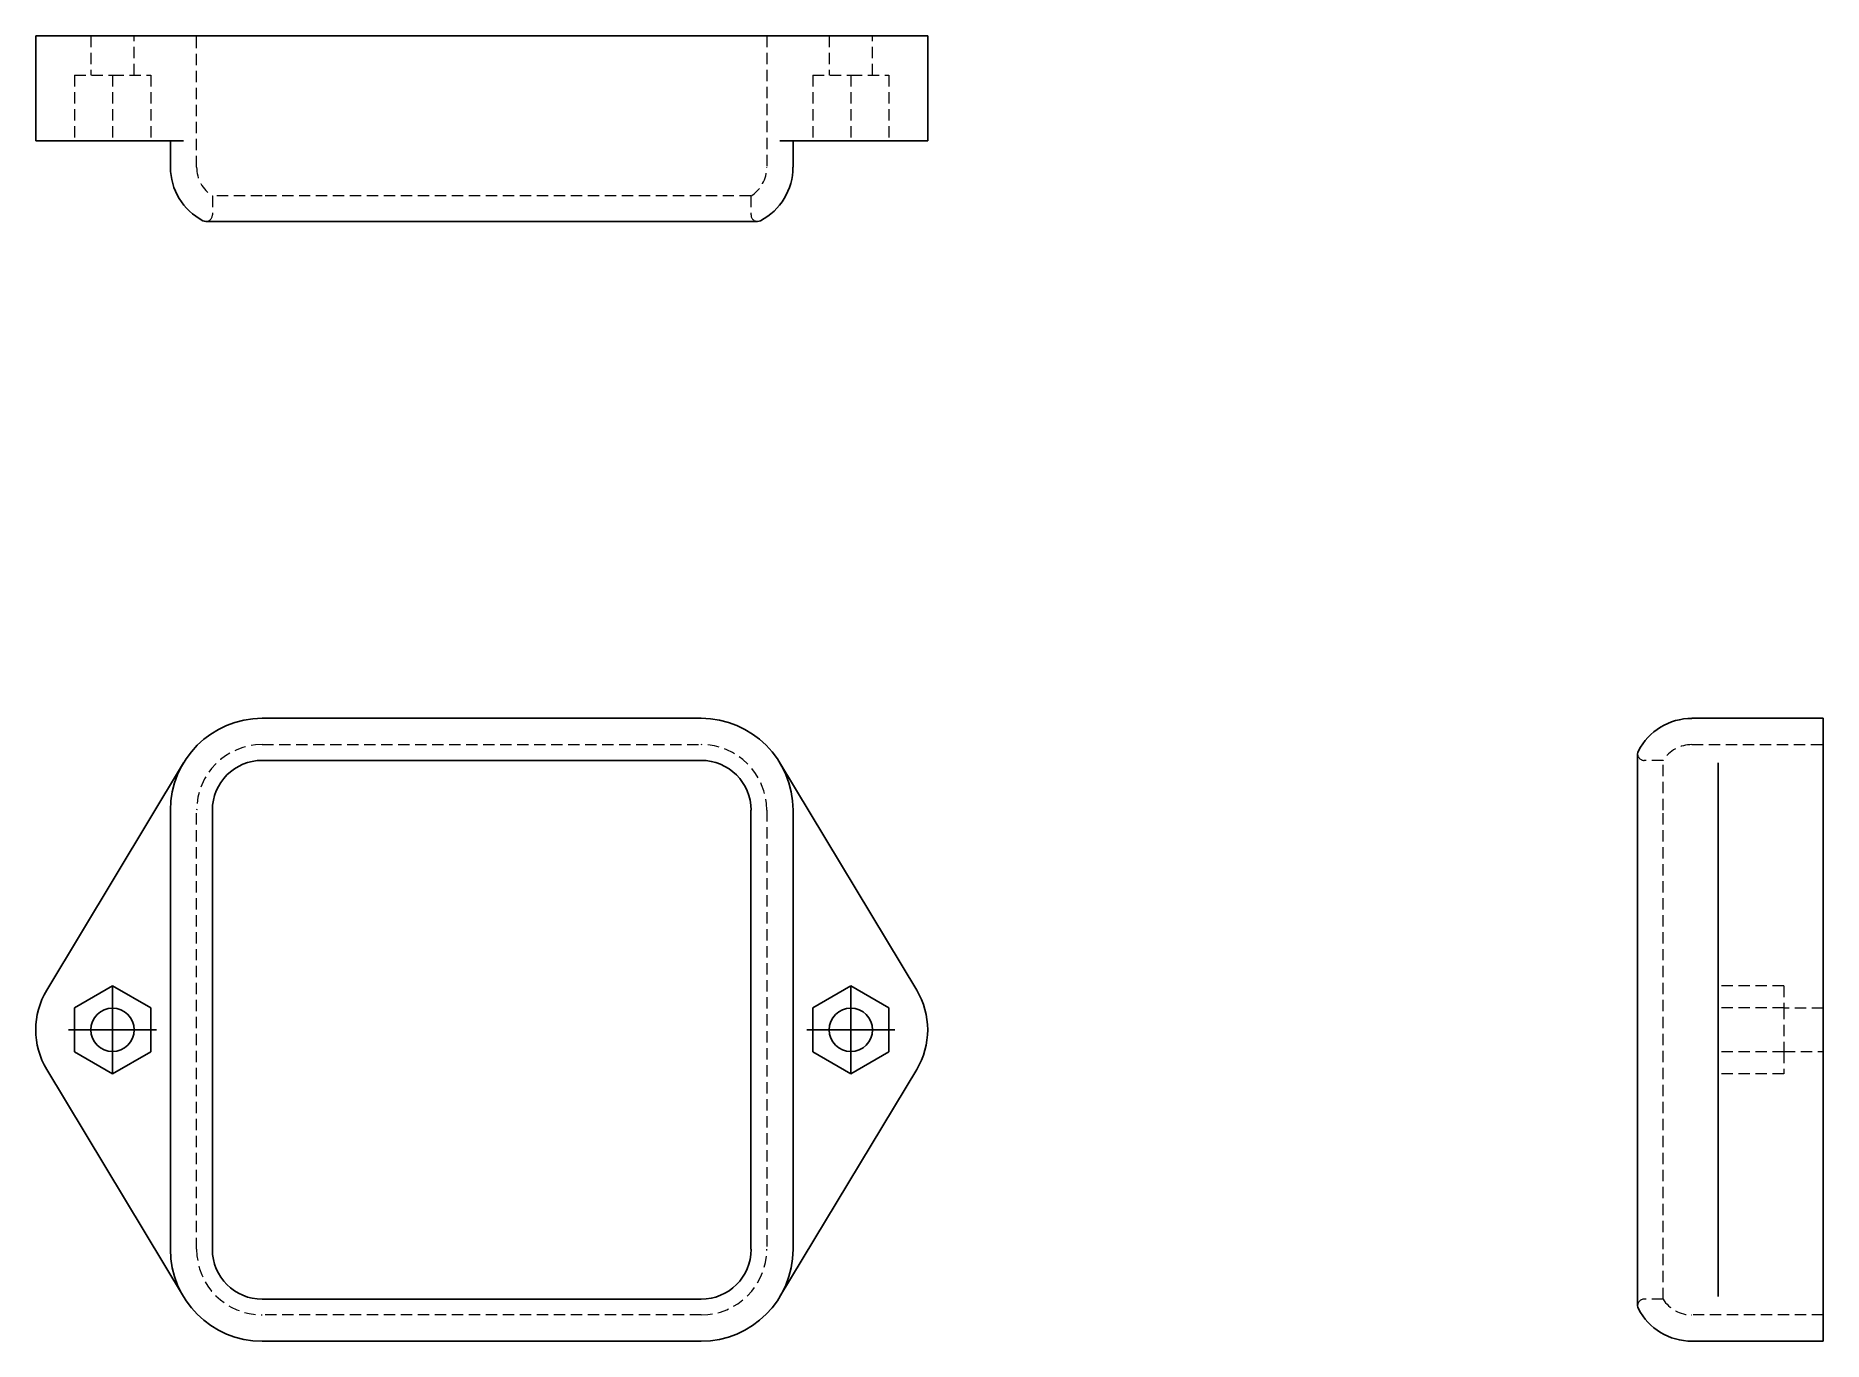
# Model space of a CAD drawing. Header units: millimetres. Extents: x 33 to 233, y 22 to 168.
import ezdxf

# ---------------------------------------------------------------- set-up
doc = ezdxf.new("R2010")
doc.units = ezdxf.units.MM
doc.linetypes.add('HIDDEN', pattern=[1.905, 1.27, -0.635])
doc.layers.add('10', color=7, linetype='Continuous')

# ---------------------------------------------------------------- blocks, each defined once
blk = doc.blocks.new('SW_CENTERMARKSYMBOL_0')
at = {"layer": '10', "color": 0}
for p, q in [((0, 2.5), (0, 4.93)), ((0, 0), (0, 2.5)), ((-2.5, 0), (-4.93, 0)), ((0, 0), (-2.5, 0)), ((0, 0), (0, -2.5)), ((0, 0), (2.5, 0)), ((2.5, 0), (4.93, 0)), ((0, -2.5), (0, -4.93))]:
    blk.add_line(p, q, dxfattribs=at)
blk = doc.blocks.new('SW_CENTERMARKSYMBOL_1')
at = {"layer": '10', "color": 0}
for p, q in [((0, 2.5), (0, 4.93)), ((0, 0), (0, 2.5)), ((-2.5, 0), (-4.93, 0)), ((0, 0), (-2.5, 0)), ((0, 0), (0, -2.5)), ((0, 0), (2.5, 0)), ((2.5, 0), (4.93, 0)), ((0, -2.5), (0, -4.93))]:
    blk.add_line(p, q, dxfattribs=at)

msp = doc.modelspace()

# ---------------------------------------------------------------- linework, layer by layer
at = {"color": 7, "linetype": 'Continuous', "lineweight": 25}
for p, q in [((33, 168.41), (33, 156.63)), ((33, 168.41), (34.23, 168.41)), ((34.23, 168.41), (49.57, 168.41)), ((58.4, 168.41), (49.57, 168.41)), ((58.4, 168.41), (107.6, 168.41)), ((116.43, 168.41), (107.6, 168.41)), ((131.77, 168.41), (116.43, 168.41)), ((131.77, 168.41), (133, 168.41)), ((133, 156.63), (133, 168.41)), ((34.23, 156.63), (33, 156.63)), ((49.57, 156.63), (34.23, 156.63)), ((48.09, 156.63), (48.09, 153.68)), ((131.77, 156.63), (116.43, 156.63)), ((117.91, 153.68), (117.91, 156.63)), ((133, 156.63), (131.77, 156.63)), ((52.07, 147.59), (58.4, 147.59)), ((58.4, 147.59), (107.6, 147.59)), ((107.6, 147.59), (113.93, 147.59)), ((107.6, 91.91), (58.4, 91.91)), ((233.41, 91.91), (218.68, 91.91)), ((233.41, 86.91), (233.41, 91.91)), ((49.57, 86.91), (34.23, 61.44)), ((58.4, 87.19), (107.6, 87.19)), ((131.77, 61.44), (116.43, 86.91)), ((212.59, 87.93), (212.59, 81.6)), ((221.63, 61.44), (221.63, 86.91)), ((233.41, 61.44), (233.41, 86.91)), ((48.09, 81.6), (48.09, 32.4)), ((52.81, 32.4), (52.81, 81.6)), ((113.19, 81.6), (113.19, 32.4)), ((117.91, 32.4), (117.91, 81.6)), ((212.59, 81.6), (212.59, 32.4)), ((37.34, 59.47), (41.61, 61.93)), ((41.61, 61.93), (45.89, 59.47)), ((120.11, 59.47), (124.39, 61.93)), ((124.39, 61.93), (128.66, 59.47)), ((221.63, 52.56), (221.63, 61.44)), ((233.41, 61.44), (233.41, 52.56)), ((37.34, 54.53), (37.34, 59.47)), ((45.89, 59.47), (45.89, 54.53)), ((120.11, 54.53), (120.11, 59.47)), ((128.66, 59.47), (128.66, 54.53)), ((41.61, 52.07), (37.34, 54.53)), ((45.89, 54.53), (41.61, 52.07)), ((124.39, 52.07), (120.11, 54.53)), ((128.66, 54.53), (124.39, 52.07)), ((34.23, 52.56), (49.57, 27.09)), ((116.43, 27.09), (131.77, 52.56)), ((221.63, 27.09), (221.63, 52.56)), ((233.41, 27.09), (233.41, 52.56)), ((212.59, 32.4), (212.59, 26.07)), ((107.6, 26.81), (58.4, 26.81)), ((233.41, 22.09), (233.41, 27.09)), ((58.4, 22.09), (107.6, 22.09)), ((218.68, 22.09), (233.41, 22.09))]:
    msp.add_line(p, q, dxfattribs=at)
at = {"color": 7, "linetype": 'HIDDEN', "lineweight": 18}
for p, q in [((39.18, 168.41), (39.18, 163.99)), ((44.04, 163.99), (44.04, 168.41)), ((51.04, 153.68), (51.04, 168.41)), ((114.96, 168.41), (114.96, 153.68)), ((121.96, 168.41), (121.96, 163.99)), ((126.82, 163.99), (126.82, 168.41)), ((37.34, 163.99), (41.61, 163.99)), ((37.34, 163.99), (37.34, 156.63)), ((41.61, 163.99), (41.61, 156.63)), ((41.61, 163.99), (45.89, 163.99)), ((45.89, 163.99), (45.89, 156.63)), ((120.11, 163.99), (124.39, 163.99)), ((120.11, 163.99), (120.11, 156.63)), ((124.39, 163.99), (128.66, 163.99)), ((124.39, 163.99), (124.39, 156.63)), ((128.66, 163.99), (128.66, 156.63)), ((58.4, 150.45), (52.81, 150.45)), ((52.81, 150.45), (52.81, 148.33)), ((107.6, 150.45), (58.4, 150.45)), ((113.19, 150.45), (107.6, 150.45)), ((113.19, 150.45), (113.19, 148.33)), ((58.4, 88.96), (107.6, 88.96)), ((218.68, 88.96), (233.41, 88.96)), ((215.45, 87.19), (213.33, 87.19)), ((215.45, 81.6), (215.45, 87.19)), ((51.04, 32.4), (51.04, 81.6)), ((114.96, 81.6), (114.96, 32.4)), ((215.45, 32.4), (215.45, 81.6)), ((228.99, 61.93), (221.63, 61.93)), ((228.99, 61.93), (228.99, 59.47)), ((228.99, 59.47), (221.63, 59.47)), ((228.99, 59.47), (228.99, 54.53)), ((233.41, 59.43), (228.99, 59.43)), ((228.99, 54.53), (221.63, 54.53)), ((228.99, 54.57), (233.41, 54.57)), ((228.99, 54.53), (228.99, 52.07)), ((228.99, 52.07), (221.63, 52.07)), ((215.45, 26.81), (215.45, 32.4)), ((215.45, 26.81), (213.33, 26.81)), ((107.6, 25.04), (58.4, 25.04)), ((233.41, 25.04), (218.68, 25.04))]:
    msp.add_line(p, q, dxfattribs=at)
at = {"color": 7, "linetype": 'Continuous', "lineweight": 25, "flags": 128}
for points in [[(52.07, 147.59), (51.91, 147.61), (51.73, 147.68)], [(114.27, 147.68), (114.09, 147.61), (113.93, 147.59)], [(212.59, 87.93), (212.61, 88.09), (212.68, 88.27)], [(212.59, 26.07), (212.61, 25.91), (212.68, 25.73)]]:
    msp.add_lwpolyline(points, dxfattribs=at)
at = {"color": 7, "linetype": 'Continuous', "lineweight": 25}
for centre in [(41.61, 57), (124.39, 57)]:
    msp.add_circle(centre, 2.43, dxfattribs=at)
for centre, radius, start, end in [((54.87, 153.68), 6.77, 180, 242.3923), ((111.13, 153.68), 6.77, 297.6077, 0), ((58.4, 81.6), 10.31, 90, 180), ((107.6, 81.6), 10.31, 360, 90), ((218.68, 85.13), 6.77, 90, 152.3923), ((58.4, 81.6), 5.6, 90, 180), ((107.6, 81.6), 5.6, 360, 90), ((41.61, 57), 8.61, 148.9455, 211.0545), ((124.39, 57), 8.61, 328.9455, 31.0545), ((58.4, 32.4), 10.31, 180, 270), ((58.4, 32.4), 5.6, 180, 270), ((107.6, 32.4), 5.6, 270, 360), ((107.6, 32.4), 10.31, 270, 360), ((218.68, 28.87), 6.77, 207.6077, 270)]:
    msp.add_arc(centre, radius, start, end, dxfattribs=at)
at = {"color": 7, "linetype": 'HIDDEN', "lineweight": 18}
for centre, radius, start, end in [((54.87, 153.68), 3.83, 180, 237.421), ((111.13, 153.68), 3.83, 302.579, 0), ((52.07, 148.33), 0.736, 270, 0), ((113.93, 148.33), 0.736, 180, 270), ((58.4, 81.6), 7.36, 90, 180), ((107.6, 81.6), 7.36, 0, 90), ((218.68, 85.13), 3.83, 90, 147.421), ((213.33, 87.93), 0.736, 180, 270), ((58.4, 32.4), 7.36, 180, 270), ((107.6, 32.4), 7.36, 270, 0), ((213.33, 26.07), 0.736, 90, 180), ((218.68, 28.87), 3.83, 212.579, 270)]:
    msp.add_arc(centre, radius, start, end, dxfattribs=at)

# ---------------------------------------------------------------- block references
at = {"layer": '10'}
for name, p in [('SW_CENTERMARKSYMBOL_1', (41.61, 57)), ('SW_CENTERMARKSYMBOL_0', (124.39, 57))]:
    msp.add_blockref(name, p, dxfattribs=at)

doc.saveas('drawing.dxf')
